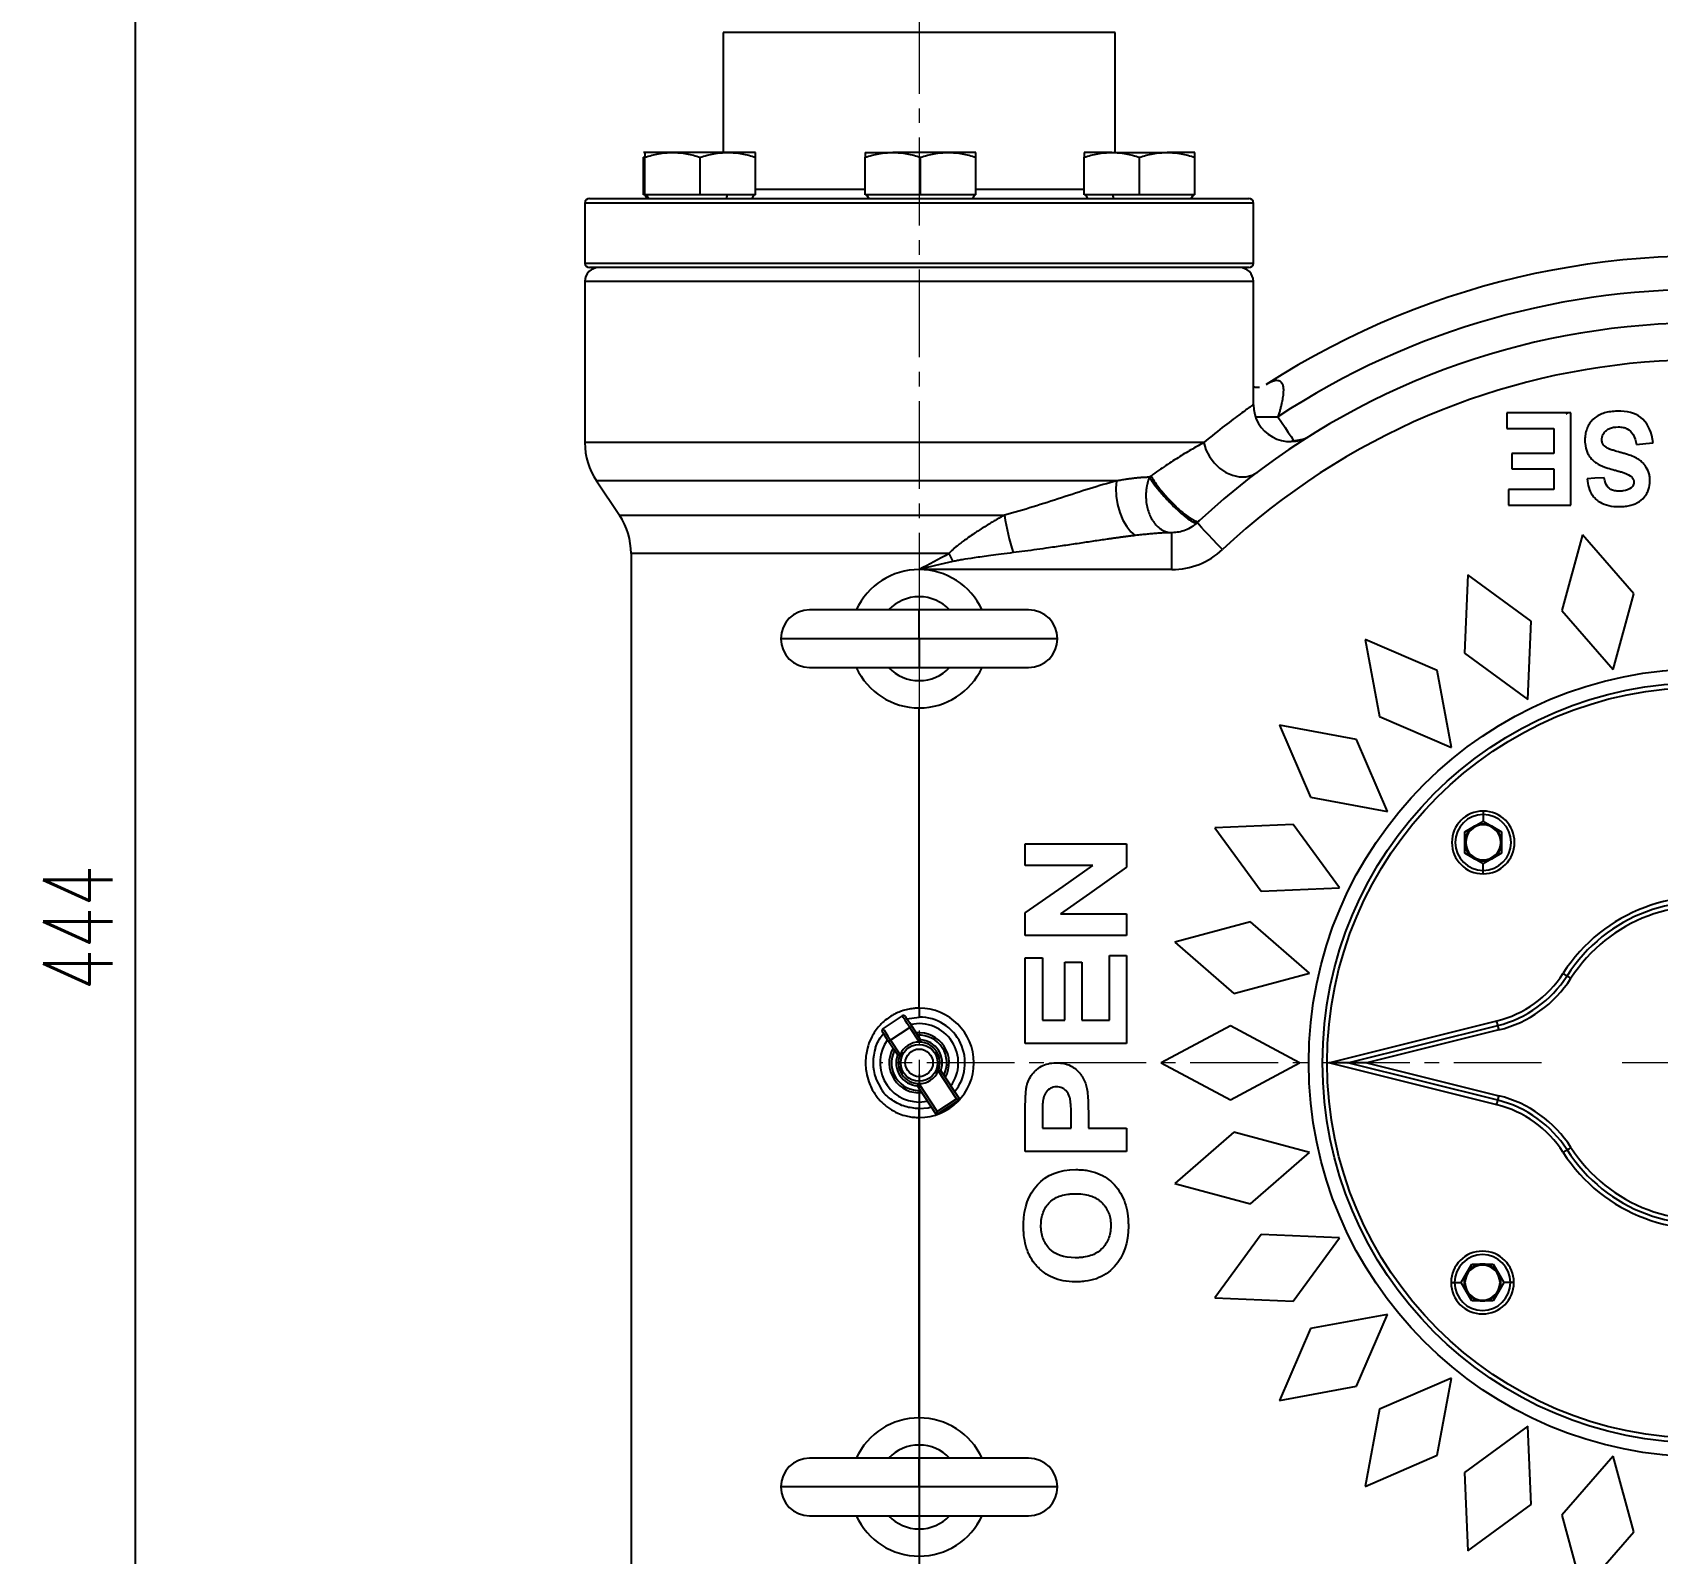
# Model space of a CAD drawing. Header units: millimetres. Extents: x 1890 to 4327, y 775 to 2498.
# Drawn here: x 3470.2 to 3822.7, y 1683.9 to 2013.9 of the extents above; entities that cross this region are included whole.
import ezdxf

# ---------------------------------------------------------------- set-up
doc = ezdxf.new("R2010")
doc.units = ezdxf.units.MM
doc.linetypes.add('CENTER2', pattern=[28.575, 19.05, -3.175, 3.175, -3.175])
doc.linetypes.add('点画线', pattern=[18, 12, -2, 2, -2])
doc.layers.add('中心线层', color=1, linetype='点画线', lineweight=18)
doc.styles.get("Standard").update_dxf_attribs({"font": 'arial.ttf'})
doc.styles.add('TH_GBDIM', font='simplex.shx', dxfattribs={"width": 0.707, "bigfont": 'hzfs.shx'})
doc.dimstyles.new('ISO-25$0', dxfattribs={"dimtxt": 2.5, "dimasz": 2.5, "dimexe": 1.25, "dimexo": 0.625, "dimtad": 1, "dimtxsty": 'Standard', "dimcen": 2.5, "dimdle": 5, "dimadec": 0, "dimazin": 0, "dimtfac": 1, "dimtmove": 0, "dimatfit": 3, "dimfxl": 0, "dimarcsym": 0})

# ---------------------------------------------------------------- blocks, each defined once
blk = doc.blocks.new('*U45')
at = {"layer": '中心线层', "color": 0, "linetype": 'CENTER2', "transparency": 16777216}
blk.add_line((0, 35), (0, 178.5), dxfattribs=at)
at = {"layer": '中心线层', "color": 0, "linetype": 'Continuous', "transparency": 16777216}
blk.add_line((0, -17.5), (0, 17.5), dxfattribs=at)
blk = doc.blocks.new('*U47')
at = {"layer": '中心线层', "color": 0, "linetype": 'CENTER2', "transparency": 16777216}
blk.add_line((0, 497.5), (0, -12.5), dxfattribs=at)
blk = doc.blocks.new('*D64')
at = {"color": 1, "linetype": 'Continuous', "transparency": 16777216}
for p, q in [((3662.51, 1787.88), (3662.5, 1516.28)), ((3832.51, 1787.88), (3832.5, 1516.27)), ((3820, 1526.27), (3675, 1526.28))]:
    blk.add_line(p, q, dxfattribs=at)
at = {"color": 1, "linetype": 'ByBlock', "transparency": 16777216}
for points in [[(3675, 1528.36), (3675, 1524.19), (3662.5, 1526.28)], [(3820, 1528.36), (3820, 1524.19), (3832.5, 1526.27)]]:
    blk.add_solid(points, dxfattribs=at)
at = {"layer": 'Defpoints', "color": 0, "linetype": 'ByBlock', "transparency": 16777216}
for p in [(3662.51, 1790.38), (3832.51, 1790.38), (3662.5, 1526.28)]:
    blk.add_point(p, dxfattribs=at)
at = {"color": 1, "linetype": 'ByBlock', "lineweight": 5, "transparency": 16777216, "insert": (3747.5, 1538.77), "char_height": 15, "attachment_point": 5, "rotation": 359.9976, "style": 'TH_GBDIM'}
blk.add_mtext('170', dxfattribs=at)
blk = doc.blocks.new('*D57')
at = {"color": 1, "linetype": 'Continuous', "transparency": 16777216}
for p, q in [((3556.01, 2041.88), (3482.53, 2041.88)), ((3492.53, 1610.38), (3492.53, 2029.38)), ((3660, 1597.88), (3482.53, 1597.88))]:
    blk.add_line(p, q, dxfattribs=at)
at = {"color": 1, "linetype": 'ByBlock', "transparency": 16777216}
for points in [[(3490.45, 2029.38), (3494.62, 2029.38), (3492.53, 2041.88)], [(3490.45, 1610.38), (3494.62, 1610.38), (3492.53, 1597.88)]]:
    blk.add_solid(points, dxfattribs=at)
at = {"layer": 'Defpoints', "color": 0, "linetype": 'ByBlock', "transparency": 16777216}
for p in [(3492.53, 2041.88), (3558.51, 2041.88), (3662.5, 1597.88)]:
    blk.add_point(p, dxfattribs=at)
at = {"color": 1, "linetype": 'ByBlock', "lineweight": 5, "transparency": 16777216, "insert": (3480.03, 1819.64), "char_height": 15, "attachment_point": 5, "rotation": 90, "style": 'TH_GBDIM'}
blk.add_mtext('444', dxfattribs=at)

msp = doc.modelspace()

# ---------------------------------------------------------------- linework, layer by layer
at = {"color": 7, "linetype": 'Continuous', "lineweight": 25}
for p, q in [((3620.013, 2013.878), (3620.013, 1987.878)), ((3705.013, 1987.878), (3705.013, 2013.878)), ((3603.03, 1987.878), (3602.734, 1987.878)), ((3602.734, 1986.806), (3603.03, 1986.884)), ((3602.734, 1978.678), (3602.734, 1986.806)), ((3609.03, 1987.878), (3603.03, 1987.878)), ((3603.03, 1978.678), (3603.03, 1986.806)), ((3621.03, 1987.878), (3609.03, 1987.878)), ((3615.03, 1978.678), (3615.03, 1986.806)), ((3627.03, 1987.878), (3621.03, 1987.878)), ((3627.03, 1978.678), (3627.03, 1986.806)), ((3650.809, 1987.878), (3656.809, 1987.878)), ((3650.809, 1978.678), (3650.809, 1986.806)), ((3668.809, 1987.878), (3656.809, 1987.878)), ((3662.809, 1978.678), (3662.809, 1986.806)), ((3674.809, 1987.878), (3668.809, 1987.878)), ((3674.809, 1978.678), (3674.809, 1986.806)), ((3704.292, 1987.878), (3698.292, 1987.878)), ((3698.292, 1978.678), (3698.292, 1986.806)), ((3704.292, 1987.878), (3716.292, 1987.878)), ((3710.292, 1978.678), (3710.292, 1986.806)), ((3722.292, 1987.878), (3716.292, 1987.878)), ((3722.292, 1978.678), (3722.292, 1986.806)), ((3591.013, 1977.878), (3734.013, 1977.878)), ((3603.03, 1978.678), (3602.734, 1978.678)), ((3603.027, 1978.678), (3603.489, 1977.878)), ((3615.03, 1978.678), (3603.03, 1978.678)), ((3603.324, 1978.678), (3603.785, 1977.878)), ((3627.03, 1978.678), (3615.03, 1978.678)), ((3620.884, 1978.678), (3620.653, 1977.878)), ((3626.275, 1977.878), (3626.737, 1978.678)), ((3662.809, 1978.678), (3650.809, 1978.678)), ((3651.103, 1978.678), (3651.564, 1977.878)), ((3674.809, 1978.678), (3662.809, 1978.678)), ((3674.516, 1978.678), (3674.054, 1977.878)), ((3710.292, 1978.678), (3698.292, 1978.678)), ((3698.585, 1978.678), (3699.047, 1977.878)), ((3704.438, 1978.678), (3704.669, 1977.878)), ((3722.292, 1978.678), (3710.292, 1978.678)), ((3721.537, 1977.878), (3721.999, 1978.678)), ((3590.013, 1976.878), (3590.013, 1963.878)), ((3735.013, 1963.878), (3735.013, 1976.878)), ((3590.013, 1959.878), (3590.013, 1924.92)), ((3734.013, 1962.878), (3591.013, 1962.878)), ((3735.013, 1933.143), (3735.013, 1959.878)), ((3803.836, 1931.378), (3790.013, 1931.378)), ((3790.013, 1931.378), (3790.013, 1928.006)), ((3803.836, 1911.378), (3803.836, 1931.378)), ((3745.631, 1925.584), (3743.204, 1925.182)), ((3790.013, 1928.006), (3800.163, 1928.006)), ((3800.163, 1928.006), (3800.163, 1922.562)), ((3791.04, 1922.562), (3791.04, 1919.196)), ((3800.163, 1922.562), (3791.04, 1922.562)), ((3791.04, 1919.196), (3800.163, 1919.196)), ((3800.163, 1919.196), (3800.163, 1914.76)), ((3592.532, 1916.599), (3597.494, 1909.157)), ((3800.163, 1914.76), (3790.357, 1914.76)), ((3790.357, 1914.76), (3790.357, 1911.378)), ((3790.357, 1911.378), (3803.836, 1911.378)), ((3723.03, 1907.902), (3723.249, 1907.943)), ((3717.347, 1897.378), (3717.347, 1905.378)), ((3806.367, 1904.932), (3801.905, 1888.528)), ((3817.504, 1892.088), (3806.367, 1904.932)), ((3600.013, 1900.836), (3600.013, 1679.92)), ((3781.532, 1896.242), (3780.832, 1879.256)), ((3795.248, 1886.198), (3781.532, 1896.242)), ((3813.042, 1875.684), (3817.504, 1892.088)), ((3662.513, 1888.632), (3638.763, 1888.632)), ((3686.263, 1888.632), (3662.513, 1888.632)), ((3794.548, 1869.213), (3795.248, 1886.198)), ((3801.905, 1888.528), (3813.042, 1875.684)), ((3774.86, 1875.504), (3759.253, 1882.243)), ((3759.253, 1882.243), (3762.35, 1865.528)), ((3780.832, 1879.256), (3794.548, 1869.213)), ((3638.763, 1876.132), (3662.513, 1876.132)), ((3662.513, 1876.132), (3686.263, 1876.132)), ((3777.957, 1858.788), (3774.86, 1875.504)), ((3762.35, 1865.528), (3777.957, 1858.788)), ((3757.363, 1860.54), (3740.648, 1863.638)), ((3740.648, 1863.638), (3747.387, 1848.031)), ((3764.103, 1844.933), (3757.363, 1860.54)), ((3747.387, 1848.031), (3764.103, 1844.933)), ((3784.858, 1844.241), (3784.858, 1842.801)), ((3743.635, 1842.059), (3726.649, 1841.359)), ((3726.649, 1841.359), (3736.692, 1827.643)), ((3753.678, 1828.343), (3743.635, 1842.059)), ((3780.858, 1840.492), (3782.858, 1841.647)), ((3780.858, 1838.183), (3780.858, 1840.492)), ((3782.858, 1841.647), (3784.858, 1842.801)), ((3784.858, 1842.801), (3786.858, 1841.647)), ((3786.858, 1841.647), (3788.858, 1840.492)), ((3788.858, 1840.492), (3788.858, 1838.183)), ((3685.513, 1833.173), (3685.513, 1837.878)), ((3685.513, 1837.878), (3707.513, 1837.878)), ((3707.513, 1837.878), (3707.513, 1832.801)), ((3780.858, 1835.873), (3780.858, 1838.183)), ((3788.858, 1838.183), (3788.858, 1835.873)), ((3700.202, 1833.173), (3685.513, 1833.173)), ((3782.858, 1834.718), (3780.858, 1835.873)), ((3784.858, 1833.564), (3782.858, 1834.718)), ((3786.858, 1834.718), (3784.858, 1833.564)), ((3784.858, 1832.124), (3784.858, 1833.564)), ((3788.858, 1835.873), (3786.858, 1834.718)), ((3736.692, 1827.643), (3753.678, 1828.343)), ((3685.513, 1817.974), (3685.513, 1822.904)), ((3693.167, 1822.685), (3707.513, 1822.685)), ((3707.513, 1822.685), (3707.513, 1817.974)), ((3734.363, 1820.986), (3717.959, 1816.524)), ((3747.207, 1809.849), (3734.363, 1820.986)), ((3707.513, 1817.974), (3685.513, 1817.974)), ((3717.959, 1816.524), (3730.803, 1805.387)), ((3685.513, 1813.154), (3689.233, 1813.154)), ((3685.513, 1794.547), (3685.513, 1813.154)), ((3689.233, 1813.154), (3689.233, 1799.617)), ((3694.112, 1799.617), (3694.112, 1812.21)), ((3694.112, 1812.21), (3697.816, 1812.21)), ((3697.816, 1812.21), (3697.816, 1799.617)), ((3703.804, 1799.617), (3703.804, 1813.629)), ((3703.804, 1813.629), (3707.513, 1813.629)), ((3707.513, 1813.629), (3707.513, 1794.547)), ((3730.803, 1805.387), (3747.207, 1809.849)), ((3662.513, 1802.232), (3662.513, 1800.315)), ((3658.858, 1800.543), (3654.672, 1797.808)), ((3660.499, 1798.031), (3656.313, 1795.296)), ((3662.559, 1794.878), (3660.499, 1798.031)), ((3660.918, 1798.305), (3662.837, 1795.367)), ((3689.233, 1799.617), (3694.112, 1799.617)), ((3697.816, 1799.617), (3703.804, 1799.617)), ((3730.013, 1798.378), (3715.013, 1790.378)), ((3745.013, 1790.378), (3730.013, 1798.378)), ((3751.379, 1790.378), (3787.798, 1799.458)), ((3755.513, 1790.378), (3788.04, 1798.488)), ((3657.814, 1792.086), (3655.895, 1795.023)), ((3656.313, 1795.296), (3658.373, 1792.143)), ((3707.513, 1794.547), (3685.513, 1794.547)), ((3788.282, 1797.518), (3759.646, 1790.378)), ((3670.618, 1782.543), (3666.652, 1788.613)), ((3667.212, 1788.67), (3671.31, 1782.398)), ((3715.013, 1790.378), (3730.013, 1782.378)), ((3730.013, 1782.378), (3745.013, 1790.378)), ((3755.513, 1790.378), (3751.379, 1790.378)), ((3787.798, 1781.298), (3751.379, 1790.378)), ((3759.646, 1790.378), (3755.513, 1790.378)), ((3788.04, 1782.268), (3755.513, 1790.378)), ((3759.646, 1790.378), (3788.282, 1783.238)), ((3654.404, 1784.595), (3653.082, 1787.053)), ((3666.287, 1779.117), (3662.189, 1785.388)), ((3662.466, 1785.878), (3666.432, 1779.809)), ((3662.513, 1778.524), (3662.513, 1780.44)), ((3671.31, 1782.398), (3666.287, 1779.117)), ((3666.432, 1779.809), (3670.618, 1782.543)), ((3689.233, 1778.687), (3689.233, 1776.241)), ((3689.233, 1776.241), (3695.48, 1776.241)), ((3699.211, 1776.241), (3707.513, 1776.241)), ((3707.513, 1776.241), (3707.513, 1771.171)), ((3730.803, 1775.369), (3717.959, 1764.232)), ((3747.207, 1770.907), (3730.803, 1775.369)), ((3707.513, 1771.171), (3685.513, 1771.171)), ((3734.363, 1759.77), (3747.207, 1770.907)), ((3717.959, 1764.232), (3734.363, 1759.77)), ((3736.692, 1753.113), (3726.649, 1739.397)), ((3753.678, 1752.413), (3736.692, 1753.113)), ((3743.635, 1738.697), (3753.678, 1752.413)), ((3781.244, 1744.723), (3782.399, 1746.723)), ((3782.399, 1746.723), (3784.708, 1746.723)), ((3784.708, 1746.723), (3787.018, 1746.723)), ((3787.018, 1746.723), (3788.172, 1744.723)), ((3778.649, 1742.723), (3780.089, 1742.723)), ((3780.089, 1742.723), (3781.244, 1744.723)), ((3781.244, 1740.723), (3780.089, 1742.723)), ((3788.172, 1744.723), (3789.327, 1742.723)), ((3789.327, 1742.723), (3788.172, 1740.723)), ((3790.767, 1742.723), (3789.327, 1742.723)), ((3726.649, 1739.397), (3743.635, 1738.697)), ((3782.399, 1738.723), (3781.244, 1740.723)), ((3784.708, 1738.723), (3782.399, 1738.723)), ((3787.018, 1738.723), (3784.708, 1738.723)), ((3788.172, 1740.723), (3787.018, 1738.723)), ((3764.103, 1735.823), (3747.387, 1732.725)), ((3757.363, 1720.216), (3764.103, 1735.823)), ((3747.387, 1732.725), (3740.648, 1717.118)), ((3740.648, 1717.118), (3757.363, 1720.216)), ((3777.957, 1721.968), (3762.35, 1715.228)), ((3774.86, 1705.252), (3777.957, 1721.968)), ((3762.35, 1715.228), (3759.253, 1698.513)), ((3794.548, 1711.543), (3780.832, 1701.5)), ((3795.248, 1694.558), (3794.548, 1711.543)), ((3662.513, 1704.624), (3638.763, 1704.624)), ((3686.263, 1704.624), (3662.513, 1704.624)), ((3759.253, 1698.513), (3774.86, 1705.252)), ((3813.042, 1705.072), (3801.905, 1692.228)), ((3817.504, 1688.668), (3813.042, 1705.072)), ((3780.832, 1701.5), (3781.532, 1684.514)), ((3638.763, 1692.124), (3662.513, 1692.124)), ((3662.513, 1692.124), (3686.263, 1692.124)), ((3781.532, 1684.514), (3795.248, 1694.558)), ((3801.905, 1692.228), (3806.367, 1675.824)), ((3806.367, 1675.824), (3817.504, 1688.668))]:
    msp.add_line(p, q, dxfattribs=at)
at = {"color": 8, "linetype": 'Continuous', "lineweight": 25}
for p, q in [((3705.013, 2013.878), (3620.013, 2013.878)), ((3627.03, 1979.878), (3650.809, 1979.878)), ((3674.809, 1979.878), (3698.292, 1979.878)), ((3735.013, 1976.878), (3590.013, 1976.878)), ((3590.013, 1963.878), (3735.013, 1963.878)), ((3735.013, 1959.878), (3590.013, 1959.878)), ((3803.152, 1931.378), (3802.76, 1931.095)), ((3724.256, 1924.92), (3590.013, 1924.92)), ((3705.329, 1916.599), (3592.532, 1916.599)), ((3597.494, 1909.157), (3681.003, 1909.157)), ((3668.978, 1900.836), (3600.013, 1900.836)), ((3717.347, 1897.378), (3662.87, 1897.378)), ((3662.513, 1882.382), (3662.513, 1888.632)), ((3662.513, 1882.382), (3632.513, 1882.382)), ((3662.513, 1882.382), (3662.513, 1876.132)), ((3692.513, 1882.382), (3662.513, 1882.382)), ((3662.513, 1802.232), (3662.513, 1867.382)), ((3784.858, 1844.983), (3784.858, 1844.241)), ((3784.858, 1831.383), (3784.858, 1832.124)), ((3659.848, 1799.941), (3662.513, 1800.315)), ((3662.513, 1713.374), (3662.513, 1778.524)), ((3777.908, 1742.723), (3778.649, 1742.723)), ((3791.508, 1742.723), (3790.767, 1742.723)), ((3662.513, 1698.374), (3662.513, 1704.624)), ((3662.513, 1698.374), (3632.513, 1698.374)), ((3662.513, 1698.374), (3662.513, 1692.124)), ((3692.513, 1698.374), (3662.513, 1698.374))]:
    msp.add_line(p, q, dxfattribs=at)
at = {"color": 8, "linetype": 'Continuous', "lineweight": 25, "flags": 128}
for points in [[(3740.34, 1930.536), (3741.137, 1929.325), (3741.892, 1928.177), (3742.581, 1927.13), (3743.179, 1926.22), (3743.667, 1925.478), (3743.874, 1925.163)], [(3654.672, 1797.808), (3654.697, 1797.77), (3654.892, 1797.471), (3655.259, 1796.911), (3655.752, 1796.155), (3656.313, 1795.296)], [(3660.499, 1798.031), (3659.938, 1798.89), (3659.444, 1799.645), (3659.078, 1800.206), (3658.883, 1800.504), (3658.858, 1800.543)], [(3662.513, 1781.878), (3664.28, 1782.064), (3664.351, 1782.079)], [(3662.513, 1780.44), (3664.452, 1780.631), (3665.183, 1780.806)]]:
    msp.add_lwpolyline(points, dxfattribs=at)
at = {"color": 7, "linetype": 'Continuous', "lineweight": 25, "flags": 128}
for points in [[(3724.256, 1924.92), (3724.73, 1923.362), (3725.484, 1921.873), (3726.487, 1920.52), (3727.692, 1919.361), (3729.047, 1918.449), (3730.491, 1917.824), (3731.961, 1917.513), (3733.392, 1917.53), (3734.72, 1917.875), (3735.886, 1918.532)], [(3818.129, 1924.486), (3820.129, 1924.701), (3821.7, 1924.87)], [(3705.329, 1916.599), (3705.185, 1915.015), (3705.263, 1913.281), (3705.557, 1911.489), (3706.052, 1909.732), (3706.723, 1908.102), (3707.534, 1906.685), (3708.442, 1905.554), (3709.401, 1904.77)], [(3811.108, 1917.272), (3809.054, 1917.172), (3807.44, 1917.093)], [(3728.282, 1901.698), (3727.221, 1902.832), (3726.199, 1903.923), (3725.257, 1904.929), (3724.43, 1905.813), (3723.75, 1906.539), (3723.242, 1907.081), (3722.927, 1907.419), (3722.815, 1907.538)], [(3685.513, 1822.904), (3693.739, 1828.655), (3700.202, 1833.173)], [(3707.513, 1832.801), (3699.479, 1827.136), (3693.167, 1822.685)], [(3802.2, 1809.798), (3802.365, 1809.693), (3802.523, 1809.592), (3802.668, 1809.499), (3802.796, 1809.417), (3802.9, 1809.35), (3802.978, 1809.3), (3803.026, 1809.269), (3803.042, 1809.259)], [(3803.042, 1809.259), (3803.059, 1809.249), (3803.106, 1809.218), (3803.184, 1809.168), (3803.289, 1809.101), (3803.417, 1809.019), (3803.562, 1808.926), (3803.72, 1808.825), (3803.884, 1808.719)], [(3659.55, 1800.397), (3659.654, 1800.238), (3659.951, 1799.784), (3660.394, 1799.105), (3660.918, 1798.305)], [(3660.499, 1798.031), (3660.581, 1798.084), (3660.659, 1798.136), (3660.732, 1798.183), (3660.795, 1798.224), (3660.847, 1798.258), (3660.886, 1798.284), (3660.91, 1798.299), (3660.918, 1798.305)], [(3788.04, 1798.488), (3788.035, 1798.507), (3788.022, 1798.562), (3787.999, 1798.651), (3787.969, 1798.772), (3787.933, 1798.919), (3787.891, 1799.087), (3787.845, 1799.269), (3787.798, 1799.458)], [(3788.282, 1797.518), (3788.235, 1797.707), (3788.189, 1797.889), (3788.148, 1798.057), (3788.111, 1798.204), (3788.081, 1798.324), (3788.058, 1798.414), (3788.045, 1798.469), (3788.04, 1798.488)], [(3655.895, 1795.023), (3655.371, 1795.824), (3654.928, 1796.503), (3654.631, 1796.956), (3654.527, 1797.116)], [(3655.895, 1795.023), (3655.903, 1795.028), (3655.927, 1795.044), (3655.965, 1795.069), (3656.017, 1795.103), (3656.081, 1795.144), (3656.153, 1795.192), (3656.232, 1795.243), (3656.313, 1795.296)], [(3670.618, 1782.543), (3670.753, 1782.515), (3670.882, 1782.488), (3671.002, 1782.463), (3671.107, 1782.441), (3671.193, 1782.423), (3671.257, 1782.409), (3671.296, 1782.401), (3671.31, 1782.398)], [(3787.798, 1781.298), (3787.845, 1781.487), (3787.891, 1781.669), (3787.933, 1781.837), (3787.969, 1781.984), (3787.999, 1782.104), (3788.022, 1782.194), (3788.035, 1782.249), (3788.04, 1782.268)], [(3788.04, 1782.268), (3788.045, 1782.287), (3788.058, 1782.342), (3788.081, 1782.432), (3788.111, 1782.552), (3788.148, 1782.699), (3788.189, 1782.867), (3788.235, 1783.049), (3788.282, 1783.238)], [(3666.287, 1779.117), (3666.289, 1779.13), (3666.298, 1779.169), (3666.311, 1779.233), (3666.329, 1779.319), (3666.351, 1779.424), (3666.376, 1779.544), (3666.403, 1779.674), (3666.432, 1779.809)], [(3802.2, 1770.958), (3802.365, 1771.063), (3802.523, 1771.164), (3802.668, 1771.257), (3802.796, 1771.339), (3802.9, 1771.406), (3802.978, 1771.456), (3803.026, 1771.487), (3803.042, 1771.497)], [(3803.042, 1771.497), (3803.059, 1771.507), (3803.106, 1771.538), (3803.184, 1771.588), (3803.289, 1771.655), (3803.417, 1771.737), (3803.562, 1771.83), (3803.72, 1771.931), (3803.884, 1772.036)]]:
    msp.add_lwpolyline(points, dxfattribs=at)
at = {"color": 7, "linetype": 'Continuous', "lineweight": 25}
for centre, radius in [((3832.513, 1790.378), 85.5), ((3832.513, 1790.378), 82.5), ((3832.513, 1790.378), 81.5), ((3662.513, 1790.378), 4), ((3662.513, 1790.378), 3)]:
    msp.add_circle(centre, radius, dxfattribs=at)
for centre, radius, start, end in [((3591.013, 1976.878), 1, 90, 180), ((3734.013, 1976.878), 1, 0, 90), ((3591.013, 1963.878), 1, 180, 270), ((3734.013, 1963.878), 1, 270, 0), ((3832.513, 1790.378), 175, 41.01589, 122.76312), ((3593.013, 1959.878), 3, 90, 180), ((3732.013, 1959.878), 3, 0, 90), ((3832.513, 1790.378), 167.75, 54.01107, 123.33021), ((3832.513, 1790.378), 160.5, 54.01107, 132.90375), ((3832.513, 1790.378), 152.5, 54.01107, 133.11609), ((3743.013, 1933.143), 8, 180, 302.08368), ((3605.013, 1924.92), 15, 180, 213.69007), ((3585.013, 1900.836), 15, 0, 33.69007), ((3739.627, 1918.568), 59.375, 189.11998, 197.1613), ((3745.341, 1936.32), 84.204, 204.92339, 206.22783), ((3717.347, 1913.378), 16, 270, 313.11609), ((3662.513, 1882.382), 15, 24.62432, 155.37568), ((3662.513, 1882.382), 9.1, 43.37837, 136.62163), ((3638.763, 1882.382), 6.25, 90, 180), ((3686.263, 1882.382), 6.25, 0, 90), ((3638.763, 1882.382), 6.25, 180, 270), ((3686.263, 1882.382), 6.25, 270, 0), ((3662.513, 1882.382), 15, 204.62432, 335.37568), ((3662.513, 1882.382), 9.1, 223.37837, 316.62163), ((3784.858, 1838.183), 6.8, 90, 180), ((3784.858, 1838.183), 6.059, 90, 270), ((3784.858, 1838.183), 6.8, 270, 90), ((3784.858, 1838.183), 6.059, 270, 90), ((3784.858, 1838.183), 4, 120, 180), ((3784.858, 1838.183), 3.8, 0, 180), ((3784.858, 1838.183), 4, 60, 120), ((3784.858, 1838.183), 4, 0, 60), ((3784.858, 1838.183), 6.8, 180, 270), ((3784.858, 1838.183), 4, 180, 240), ((3784.858, 1838.183), 3.8, 180, 0), ((3784.858, 1838.183), 4, 300, 0), ((3784.858, 1838.183), 4, 240, 300), ((3832.513, 1790.378), 36, 212.64659, 147.35341), ((3832.513, 1790.378), 35, 212.64659, 147.35341), ((3832.513, 1790.378), 34, 212.64659, 147.35341), ((3781.992, 1822.745), 24, 284, 327.35341), ((3781.992, 1822.745), 25, 284, 327.35341), ((3781.992, 1822.745), 26, 284, 327.35341), ((3662.513, 1790.378), 11.854, 270, 90), ((3654.946, 1797.389), 0.5, 123.15762, 213.15762), ((3659.132, 1800.124), 0.5, 33.15762, 123.15762), ((3662.513, 1790.378), 4.5, 89.40863, 156.90661), ((3662.508, 1790.385), 6.5, 330.64405, 95.67119), ((3662.513, 1790.378), 4.5, 336.90661, 89.40863), ((3662.513, 1790.378), 5, 340.02752, 86.28772), ((3662.513, 1790.378), 10, 160.64317, 199.41964), ((3662.508, 1790.385), 6.5, 150.64405, 275.67119), ((3662.513, 1790.378), 5, 160.02752, 266.28772), ((3662.513, 1790.378), 4.5, 156.90661, 269.40863), ((3662.513, 1790.378), 4.5, 269.40863, 336.90661), ((3781.992, 1758.011), 24, 32.64659, 76), ((3781.992, 1758.011), 25, 32.64659, 76), ((3781.992, 1758.011), 26, 32.64659, 76), ((3784.708, 1742.723), 6.8, 0, 180), ((3784.708, 1742.723), 6.059, 0, 180), ((3784.708, 1742.723), 3.8, 90, 270), ((3784.708, 1742.723), 4, 90, 150), ((3784.708, 1742.723), 4, 30, 90), ((3784.708, 1742.723), 3.8, 270, 90), ((3784.708, 1742.723), 6.8, 180, 0), ((3784.708, 1742.723), 6.059, 180, 0), ((3784.708, 1742.723), 4, 150, 210), ((3784.708, 1742.723), 4, 330, 30), ((3784.708, 1742.723), 4, 210, 270), ((3784.708, 1742.723), 4, 270, 330), ((3662.513, 1698.374), 15, 24.62432, 155.37568), ((3662.513, 1698.374), 9.1, 43.37837, 136.62163), ((3638.763, 1698.374), 6.25, 90, 180), ((3686.263, 1698.374), 6.25, 0, 90), ((3638.763, 1698.374), 6.25, 180, 270), ((3686.263, 1698.374), 6.25, 270, 0), ((3662.513, 1698.374), 15, 204.62432, 335.37568), ((3662.513, 1698.374), 9.1, 223.37837, 316.62163)]:
    msp.add_arc(centre, radius, start, end, dxfattribs=at)
at = {"color": 8, "linetype": 'Continuous', "lineweight": 25}
for centre, radius, start, end in [((3737.858, 2014.441), 83.942, 268.33045, 271.69484), ((3662.513, 1790.378), 8.5, 323.82494, 102.4903), ((3662.513, 1790.378), 9.937, 320.72863, 90), ((3662.513, 1790.378), 8.5, 143.82494, 270), ((3662.508, 1790.385), 6, 333.15762, 93.15762), ((3662.508, 1790.385), 6, 153.15762, 273.15762)]:
    msp.add_arc(centre, radius, start, end, dxfattribs=at)
at = {"color": 7, "linetype": 'Continuous', "lineweight": 25}
for points, knots in [([(3603.03, 1986.806), (3604.015, 1987.108), (3605.982, 1987.712), (3608.015, 1987.823), (3609.03, 1987.878)], [0, 0, 0, 0, 0.500384, 1, 1, 1, 1]), ([(3603.03, 1987.878), (3603.03, 1987.823), (3603.03, 1987.712), (3603.03, 1987.108), (3603.03, 1986.806)], [0, 0, 0, 0, 0.5002518, 1, 1, 1, 1]), ([(3609.03, 1987.878), (3610.047, 1987.823), (3612.081, 1987.712), (3614.047, 1987.108), (3615.03, 1986.806)], [0, 0, 0, 0, 0.5002505, 1, 1, 1, 1]), ([(3615.03, 1986.806), (3616.01, 1987.107), (3617.977, 1987.711), (3620.01, 1987.822), (3621.03, 1987.878)], [0, 0, 0, 0, 0.4979068, 1, 1, 1, 1]), ([(3621.03, 1987.878), (3622.044, 1987.823), (3624.077, 1987.713), (3626.044, 1987.109), (3627.03, 1986.806)], [0, 0, 0, 0, 0.4983772, 1, 1, 1, 1]), ([(3627.03, 1986.806), (3627.03, 1987.108), (3627.03, 1987.712), (3627.03, 1987.823), (3627.03, 1987.878)], [0, 0, 0, 0, 0.5003833, 1, 1, 1, 1]), ([(3650.809, 1986.806), (3651.794, 1987.108), (3653.761, 1987.712), (3655.794, 1987.823), (3656.809, 1987.878)], [0, 0, 0, 0, 0.5003829, 1, 1, 1, 1]), ([(3650.809, 1987.878), (3650.809, 1987.822), (3650.809, 1987.711), (3650.809, 1987.107), (3650.809, 1986.806)], [0, 0, 0, 0, 0.50209307, 1, 1, 1, 1]), ([(3656.809, 1987.878), (3657.827, 1987.823), (3659.86, 1987.712), (3661.827, 1987.108), (3662.809, 1986.806)], [0, 0, 0, 0, 0.5002523, 1, 1, 1, 1]), ([(3662.809, 1986.806), (3663.794, 1987.108), (3665.761, 1987.712), (3667.794, 1987.823), (3668.809, 1987.878)], [0, 0, 0, 0, 0.5003839, 1, 1, 1, 1]), ([(3668.809, 1987.878), (3669.827, 1987.823), (3671.86, 1987.712), (3673.827, 1987.108), (3674.809, 1986.806)], [0, 0, 0, 0, 0.5002506, 1, 1, 1, 1]), ([(3674.809, 1986.806), (3674.809, 1987.107), (3674.809, 1987.711), (3674.809, 1987.822), (3674.809, 1987.878)], [0, 0, 0, 0, 0.49790693, 1, 1, 1, 1]), ([(3698.292, 1986.806), (3699.279, 1987.109), (3701.246, 1987.713), (3703.279, 1987.823), (3704.292, 1987.878)], [0, 0, 0, 0, 0.5016237, 1, 1, 1, 1]), ([(3698.292, 1987.878), (3698.292, 1987.823), (3698.292, 1987.712), (3698.292, 1987.108), (3698.292, 1986.806)], [0, 0, 0, 0, 0.50025157, 1, 1, 1, 1]), ([(3704.292, 1987.878), (3705.313, 1987.822), (3707.346, 1987.711), (3709.313, 1987.107), (3710.292, 1986.806)], [0, 0, 0, 0, 0.5020929, 1, 1, 1, 1]), ([(3710.292, 1986.806), (3711.276, 1987.108), (3713.243, 1987.712), (3715.276, 1987.823), (3716.292, 1987.878)], [0, 0, 0, 0, 0.50038301, 1, 1, 1, 1]), ([(3716.292, 1987.878), (3717.309, 1987.823), (3719.342, 1987.712), (3721.309, 1987.108), (3722.292, 1986.806)], [0, 0, 0, 0, 0.5002515, 1, 1, 1, 1]), ([(3722.292, 1986.806), (3722.292, 1987.108), (3722.292, 1987.712), (3722.292, 1987.823), (3722.292, 1987.878)], [0, 0, 0, 0, 0.5003833, 1, 1, 1, 1]), ([(3736.368, 1936.872), (3736.11, 1936.851), (3735.774, 1936.824), (3735.156, 1936.939), (3735.013, 1936.966)], [0, 0, 0, 0, 0.7685411, 1, 1, 1, 1]), ([(3737.809, 1937.538), (3737.884, 1937.586), (3738.031, 1937.679), (3738.249, 1937.808), (3738.461, 1937.924), (3738.666, 1938.029), (3738.864, 1938.122), (3739.055, 1938.203), (3739.24, 1938.271), (3739.418, 1938.328), (3739.589, 1938.374), (3739.888, 1938.434), (3740.289, 1938.454), (3740.737, 1938.319), (3741.087, 1938.024), (3741.349, 1937.545), (3741.501, 1936.854), (3741.526, 1935.934), (3741.44, 1935.041), (3741.312, 1934.246), (3741.183, 1933.592), (3741.02, 1932.891), (3740.826, 1932.144), (3740.599, 1931.354), (3740.428, 1930.813), (3740.34, 1930.536)], [0, 0, 0, 0, 0.0238247, 0.0470341, 0.0696413, 0.0916607, 0.113108, 0.1340002, 0.1543557, 0.1741948, 0.1935391, 0.2124123, 0.2773539, 0.3379998, 0.3962655, 0.4542819, 0.5242568, 0.6003877, 0.684841, 0.7298848, 0.7778051, 0.8287055, 0.8826663, 0.939749, 1, 1, 1, 1]), ([(3735.013, 1933.143), (3735.013, 1933.143), (3734.772, 1932.977), (3733.819, 1932.305), (3733.107, 1931.8), (3731.25, 1930.443), (3730.104, 1929.59), (3727.438, 1927.524), (3725.918, 1926.311), (3724.256, 1924.92)], [0, 0, 0, 0, 0.25, 0.25, 0.5, 0.5, 0.75, 0.75, 1, 1, 1, 1]), ([(3819.492, 1929.981), (3818.353, 1931.059), (3816.662, 1931.675), (3814.452, 1931.729), (3814.189, 1931.732), (3814.055, 1931.731), (3813.664, 1931.724), (3812.903, 1931.689), (3811.746, 1931.528), (3810.938, 1931.288), (3810.191, 1930.994), (3809.847, 1930.819), (3808.894, 1930.204), (3808.368, 1929.677), (3807.846, 1928.878), (3807.748, 1928.709), (3807.569, 1928.37), (3807.325, 1927.856), (3807.04, 1926.969), (3806.942, 1926.228), (3806.917, 1925.659), (3806.917, 1925.466), (3806.928, 1925.092), (3806.982, 1924.181), (3807.175, 1923.386), (3807.54, 1922.543), (3807.685, 1922.281), (3808.009, 1921.789), (3808.366, 1921.331), (3808.899, 1920.843), (3809.256, 1920.587), (3809.502, 1920.425), (3809.628, 1920.349), (3810.304, 1919.975), (3811.369, 1919.532), (3812.817, 1919.105), (3813.474, 1918.93), (3813.61, 1918.895), (3813.876, 1918.826), (3814.262, 1918.722), (3815.553, 1918.342), (3816.349, 1918.006), (3816.843, 1917.679), (3816.926, 1917.614), (3817.065, 1917.485), (3817.253, 1917.283), (3817.465, 1916.911), (3817.528, 1916.575), (3817.536, 1916.308), (3817.532, 1916.219), (3817.513, 1916.05), (3817.438, 1915.642), (3817.217, 1915.314), (3816.948, 1915.103)], [0, 0, 0, 0, 0.125, 0.1328125, 0.1328125, 0.140625, 0.140625, 0.15625, 0.1875, 0.21875, 0.21875, 0.25, 0.25, 0.3125, 0.3125, 0.328125, 0.328125, 0.34375, 0.375, 0.40625, 0.40625, 0.421875, 0.421875, 0.4375, 0.5, 0.5, 0.53125, 0.53125, 0.5625, 0.59375, 0.609375, 0.609375, 0.625, 0.625, 0.6875, 0.71875, 0.71875, 0.7265625, 0.7265625, 0.734375, 0.75, 0.8125, 0.8125, 0.828125, 0.828125, 0.84375, 0.875, 0.90625, 0.90625, 0.921875, 0.921875, 0.9375, 1, 1, 1, 1]), ([(3807.44, 1917.093), (3807.486, 1915.687), (3807.942, 1914.199), (3808.9, 1913.049), (3809.323, 1912.616), (3809.555, 1912.414), (3810.313, 1911.876), (3811.488, 1911.319), (3812.995, 1911.084), (3814.04, 1911.038), (3814.256, 1911.034), (3814.691, 1911.036), (3815.329, 1911.057), (3815.923, 1911.128), (3817.05, 1911.34), (3817.722, 1911.574), (3818.891, 1912.215), (3819.511, 1912.717), (3819.988, 1913.348), (3820.168, 1913.611), (3820.252, 1913.749), (3820.485, 1914.167), (3820.874, 1915.022), (3821.034, 1915.932), (3821.042, 1916.881), (3821.022, 1917.191), (3820.938, 1917.789), (3820.744, 1918.657), (3820.217, 1919.699), (3819.618, 1920.393), (3819.173, 1920.836), (3818.907, 1921.048), (3817.961, 1921.655), (3816.935, 1922.113), (3815.614, 1922.511), (3815.2, 1922.627), (3815.06, 1922.665), (3814.794, 1922.738), (3814.153, 1922.916), (3813.204, 1923.188), (3812.585, 1923.384), (3812.357, 1923.467), (3812.275, 1923.499), (3812.238, 1923.514), (3812.124, 1923.56), (3811.761, 1923.718), (3811.352, 1923.962), (3811.106, 1924.195), (3810.966, 1924.356), (3810.907, 1924.439), (3810.75, 1924.704), (3810.638, 1924.995), (3810.597, 1925.324), (3810.585, 1925.551), (3810.587, 1925.669), (3810.635, 1926.238), (3810.835, 1926.759), (3811.221, 1927.222), (3811.39, 1927.403), (3811.482, 1927.493), (3811.78, 1927.741), (3812.461, 1928.155), (3813.402, 1928.322), (3814.518, 1928.324), (3814.867, 1928.29), (3815.51, 1928.151), (3815.806, 1928.047), (3816.619, 1927.634), (3817.06, 1927.231), (3817.742, 1926.094), (3817.983, 1925.368), (3818.129, 1924.486)], [0, 0, 0, 0, 0.0625, 0.078125, 0.078125, 0.09375, 0.09375, 0.125, 0.15625, 0.15625, 0.1640625, 0.1640625, 0.171875, 0.1875, 0.1875, 0.21875, 0.21875, 0.25, 0.2578125, 0.2578125, 0.265625, 0.265625, 0.28125, 0.3125, 0.3125, 0.328125, 0.328125, 0.34375, 0.375, 0.390625, 0.390625, 0.40625, 0.40625, 0.4375, 0.4453125, 0.4453125, 0.4492187, 0.4492187, 0.453125, 0.46875, 0.484375, 0.4882812, 0.4882812, 0.4921875, 0.4921875, 0.5, 0.53125, 0.546875, 0.546875, 0.5625, 0.5625, 0.59375, 0.609375, 0.609375, 0.625, 0.625, 0.6875, 0.703125, 0.703125, 0.71875, 0.71875, 0.75, 0.8125, 0.8125, 0.84375, 0.84375, 0.875, 0.875, 0.9375, 0.9375, 1, 1, 1, 1]), ([(3724.256, 1924.92), (3723.477, 1924.494), (3722.651, 1924.032), (3720.908, 1923.021), (3719.99, 1922.474), (3718.068, 1921.281), (3717.064, 1920.637), (3714.979, 1919.233), (3713.898, 1918.475), (3712.815, 1917.67)], [0, 0, 0, 0, 0.25, 0.25, 0.5, 0.5, 0.75, 0.75, 1, 1, 1, 1]), ([(3705.329, 1916.599), (3703.412, 1916.105), (3701.444, 1915.519), (3697.457, 1914.273), (3695.437, 1913.612), (3689.327, 1911.622), (3685.188, 1910.281), (3681.003, 1909.157)], [0, 0, 0, 0, 0.25, 0.25, 0.5, 0.5, 1, 1, 1, 1]), ([(3712.444, 1917.392), (3712.321, 1917.391), (3712.073, 1917.388), (3711.692, 1917.376), (3711.301, 1917.358), (3710.901, 1917.334), (3710.49, 1917.304), (3710.069, 1917.267), (3709.639, 1917.225), (3709.199, 1917.177), (3708.749, 1917.123), (3708.289, 1917.063), (3707.82, 1916.998), (3707.341, 1916.928), (3706.852, 1916.853), (3706.353, 1916.773), (3705.846, 1916.688), (3705.502, 1916.629), (3705.329, 1916.599)], [0, 0, 0, 0, 0.0569772, 0.114712, 0.1732071, 0.2324573, 0.2924486, 0.3531601, 0.4145879, 0.476741, 0.5396235, 0.6032338, 0.6675647, 0.7326118, 0.7983798, 0.86487, 0.9320792, 1, 1, 1, 1]), ([(3712.444, 1917.392), (3712.412, 1917.31), (3712.347, 1917.148), (3712.26, 1916.9), (3712.179, 1916.653), (3712.106, 1916.406), (3712.039, 1916.16), (3711.98, 1915.915), (3711.926, 1915.673), (3711.879, 1915.432), (3711.838, 1915.194), (3711.803, 1914.958), (3711.773, 1914.726), (3711.748, 1914.497), (3711.728, 1914.271), (3711.713, 1914.048), (3711.703, 1913.829), (3711.697, 1913.614), (3711.692, 1912.986), (3711.757, 1911.973), (3712.019, 1910.622), (3712.435, 1909.386), (3712.981, 1908.264), (3713.678, 1907.264), (3714.305, 1906.635), (3714.776, 1906.269), (3715.042, 1906.087), (3715.324, 1905.92), (3715.623, 1905.769), (3715.938, 1905.637), (3716.269, 1905.528), (3716.615, 1905.446), (3716.976, 1905.391), (3717.222, 1905.382), (3717.347, 1905.378)], [0, 0, 0, 0, 0.0169024, 0.0335253, 0.0498679, 0.0659301, 0.0817123, 0.0972153, 0.1124407, 0.1273903, 0.1420668, 0.1564734, 0.1706139, 0.1844927, 0.1981149, 0.2114862, 0.2246132, 0.237503, 0.2501636, 0.3372018, 0.4189545, 0.5000166, 0.5806554, 0.6625158, 0.7498675, 0.7738477, 0.7987089, 0.824494, 0.8512376, 0.8789661, 0.9076983, 0.9374459, 0.9682137, 1, 1, 1, 1]), ([(3712.444, 1917.392), (3712.651, 1917.052), (3712.921, 1916.645), (3713.617, 1915.686), (3714.045, 1915.134), (3715.054, 1913.918), (3715.635, 1913.255), (3716.884, 1911.914), (3717.551, 1911.239), (3718.849, 1910.006), (3719.479, 1909.449), (3720.594, 1908.543), (3721.079, 1908.193), (3721.862, 1907.705), (3722.162, 1907.567), (3722.598, 1907.449), (3722.735, 1907.47), (3722.815, 1907.538)], [0, 0, 0, 0, 0.125, 0.125, 0.25, 0.25, 0.375, 0.375, 0.5, 0.5, 0.625, 0.625, 0.75, 0.75, 0.875, 0.875, 1, 1, 1, 1]), ([(3816.948, 1915.103), (3816.507, 1914.749), (3815.797, 1914.47), (3814.892, 1914.393), (3814.514, 1914.379), (3814.314, 1914.38), (3813.758, 1914.407), (3813.091, 1914.507), (3812.571, 1914.737), (3812.237, 1914.958), (3812.136, 1915.039), (3811.948, 1915.221), (3811.508, 1915.728), (3811.228, 1916.493), (3811.108, 1917.272)], [0, 0, 0, 0, 0.25, 0.3125, 0.3125, 0.375, 0.375, 0.5, 0.625, 0.625, 0.6875, 0.6875, 0.75, 1, 1, 1, 1]), ([(3681.003, 1909.157), (3680.765, 1909.027), (3680.255, 1908.748), (3679.443, 1908.291), (3678.534, 1907.765), (3677.53, 1907.165), (3676.153, 1906.318), (3674.684, 1905.367), (3673.228, 1904.372), (3672.143, 1903.589), (3671.279, 1902.929), (3670.603, 1902.383), (3670.042, 1901.907), (3669.506, 1901.408), (3669.161, 1901.034), (3668.978, 1900.836)], [0, 0, 0, 0, 0.0554724, 0.1190345, 0.1906825, 0.2704142, 0.3582316, 0.52115, 0.6281074, 0.7183032, 0.7945598, 0.8502292, 0.8959451, 0.9448596, 1, 1, 1, 1]), ([(3722.815, 1907.538), (3722.082, 1906.852), (3721.219, 1906.306), (3719.353, 1905.569), (3718.35, 1905.378), (3717.347, 1905.378)], [0, 0, 0, 0, 0.5, 0.5, 1, 1, 1, 1]), ([(3709.401, 1904.77), (3709.166, 1904.741), (3708.692, 1904.685), (3707.97, 1904.594), (3707.233, 1904.499), (3706.48, 1904.4), (3705.712, 1904.296), (3704.927, 1904.188), (3704.127, 1904.076), (3702.596, 1903.858), (3700.288, 1903.52), (3697.159, 1903.052), (3693.917, 1902.566), (3690.854, 1902.117), (3688.025, 1901.717), (3685.456, 1901.369), (3683.747, 1901.155), (3682.896, 1901.049)], [0, 0, 0, 0, 0.0272036, 0.0549524, 0.083248, 0.1120919, 0.1414852, 0.1714294, 0.2019256, 0.232975, 0.3461997, 0.4644772, 0.5874557, 0.7122526, 0.8090185, 0.904929, 1, 1, 1, 1]), ([(3717.347, 1905.378), (3717.189, 1905.376), (3716.869, 1905.374), (3716.38, 1905.362), (3715.877, 1905.344), (3715.36, 1905.319), (3714.828, 1905.289), (3714.282, 1905.252), (3713.722, 1905.21), (3713.147, 1905.162), (3712.558, 1905.109), (3711.954, 1905.051), (3711.337, 1904.988), (3710.705, 1904.919), (3710.058, 1904.847), (3709.622, 1904.796), (3709.401, 1904.77)], [0, 0, 0, 0, 0.0619043, 0.1252295, 0.1899889, 0.2561945, 0.3238579, 0.3929897, 0.4636002, 0.5356987, 0.6092941, 0.6843947, 0.7610084, 0.8391426, 0.9188043, 1, 1, 1, 1]), ([(3682.896, 1901.049), (3681.077, 1900.826), (3679.485, 1900.619), (3676.7, 1900.242), (3675.509, 1900.073), (3673.455, 1899.767), (3672.591, 1899.631), (3671.662, 1899.472), (3671.306, 1899.41), (3670.821, 1899.32), (3670.337, 1899.225), (3669.986, 1899.149), (3669.806, 1899.107)], [0, 0, 0, 0, 0.25, 0.25, 0.5, 0.5, 0.75, 0.75, 0.8125, 0.875, 0.9375, 1, 1, 1, 1]), ([(3662.513, 1802.232), (3662.398, 1802.231), (3662.141, 1802.229), (3661.715, 1802.209), (3661.21, 1802.166), (3660.625, 1802.088), (3659.774, 1801.926), (3658.755, 1801.638), (3657.642, 1801.189), (3656.553, 1800.624), (3655.414, 1799.863), (3654.422, 1798.988), (3653.197, 1797.642), (3652.084, 1795.896), (3651.32, 1793.807), (3650.998, 1792.209), (3650.879, 1790.946), (3650.883, 1789.671), (3651.056, 1788.079), (3651.611, 1785.954), (3652.726, 1783.722), (3654.099, 1782.064), (3655.207, 1781.079), (3656.33, 1780.253), (3657.701, 1779.501), (3659.069, 1779.019), (3660.013, 1778.787), (3660.64, 1778.668), (3661.267, 1778.585), (3661.891, 1778.533), (3662.306, 1778.527), (3662.513, 1778.524)], [0, 0, 0, 0, 0.0093125, 0.0208255, 0.0345455, 0.0504775, 0.0686238, 0.104793, 0.1361967, 0.1660165, 0.2044436, 0.2474284, 0.2733167, 0.3525963, 0.4138753, 0.4530559, 0.4845311, 0.5166014, 0.5562781, 0.6141231, 0.6940029, 0.7569815, 0.7881582, 0.814569, 0.8704098, 0.9145486, 0.9319871, 0.949252, 0.966344, 0.9832608, 1, 1, 1, 1]), ([(3653.078, 1793.692), (3653.448, 1794.669), (3653.869, 1795.782), (3654.717, 1796.571), (3654.82, 1796.667)], [0, 0, 0, 0, 0.87802375, 1, 1, 1, 1]), ([(3662.559, 1794.878), (3662.581, 1794.916), (3662.623, 1794.991), (3662.7, 1795.122), (3662.777, 1795.251), (3662.829, 1795.349), (3662.834, 1795.362), (3662.837, 1795.367)], [0, 0, 0, 0, 0.15947517, 0.30857893, 0.57528743, 0.8043936, 1, 1, 1, 1]), ([(3657.814, 1792.086), (3657.816, 1792.086), (3657.82, 1792.086), (3657.855, 1792.09), (3657.91, 1792.097), (3658.002, 1792.107), (3658.155, 1792.122), (3658.294, 1792.135), (3658.373, 1792.143)], [0, 0, 0, 0, 0.1179008, 0.2399984, 0.3673544, 0.5009029, 0.71493, 1, 1, 1, 1]), ([(3666.652, 1788.613), (3666.733, 1788.62), (3666.879, 1788.633), (3667.035, 1788.65), (3667.125, 1788.659), (3667.175, 1788.665), (3667.206, 1788.669), (3667.21, 1788.67), (3667.212, 1788.67)], [0, 0, 0, 0, 0.2893484, 0.5252075, 0.6510415, 0.7716006, 0.8876182, 1, 1, 1, 1]), ([(3685.513, 1771.171), (3685.513, 1772.807), (3685.513, 1775.261), (3685.513, 1777.92), (3685.513, 1778.943), (3685.513, 1779.352), (3685.513, 1779.555), (3685.515, 1780.148), (3685.532, 1782.028), (3685.625, 1783.999), (3685.774, 1785.008), (3685.845, 1785.334), (3685.86, 1785.395), (3685.891, 1785.518), (3685.94, 1785.702), (3686.289, 1786.839), (3686.849, 1787.775), (3687.705, 1788.674), (3687.889, 1788.849), (3688.277, 1789.176), (3688.889, 1789.623), (3690.053, 1790.15), (3691.275, 1790.364), (3692.013, 1790.391), (3692.313, 1790.395), (3692.465, 1790.393), (3692.906, 1790.378), (3693.757, 1790.304), (3694.51, 1790.104), (3695.429, 1789.726), (3695.846, 1789.474), (3696.602, 1788.916), (3697.109, 1788.45), (3697.526, 1787.916), (3697.783, 1787.545), (3697.902, 1787.35), (3698.45, 1786.381), (3698.745, 1785.598), (3698.896, 1784.797)], [0, 0, 0, 0, 0.0625, 0.09375, 0.1015625, 0.1015625, 0.109375, 0.109375, 0.125, 0.1875, 0.21875, 0.21875, 0.2265625, 0.2265625, 0.234375, 0.25, 0.375, 0.375, 0.40625, 0.40625, 0.4375, 0.5, 0.5625, 0.578125, 0.578125, 0.59375, 0.59375, 0.625, 0.6875, 0.6875, 0.75, 0.75, 0.8125, 0.84375, 0.84375, 0.875, 0.875, 1, 1, 1, 1]), ([(3662.189, 1785.388), (3662.19, 1785.39), (3662.192, 1785.393), (3662.209, 1785.421), (3662.234, 1785.464), (3662.279, 1785.542), (3662.357, 1785.678), (3662.428, 1785.807), (3662.466, 1785.878)], [0, 0, 0, 0, 0.1123643, 0.2283605, 0.34891, 0.4747332, 0.7105596, 1, 1, 1, 1]), ([(3695.48, 1776.241), (3695.48, 1776.975), (3695.48, 1777.709), (3695.48, 1778.809), (3695.481, 1779.182), (3695.474, 1779.873), (3695.45, 1780.842), (3695.372, 1781.867), (3695.278, 1782.434), (3695.208, 1782.767), (3695.169, 1782.91), (3694.955, 1783.528), (3694.711, 1783.947), (3694.238, 1784.453), (3694.06, 1784.602), (3693.684, 1784.85), (3693.288, 1785.048), (3692.848, 1785.143), (3692.501, 1785.174), (3692.381, 1785.178), (3692.143, 1785.172), (3691.565, 1785.129), (3690.965, 1784.893), (3690.543, 1784.544), (3690.38, 1784.392), (3690.302, 1784.31), (3690.081, 1784.055), (3689.692, 1783.504), (3689.464, 1782.833), (3689.385, 1782.332)], [0, 0, 0, 0, 0.0625, 0.0625, 0.09375, 0.09375, 0.125, 0.1875, 0.21875, 0.21875, 0.25, 0.25, 0.375, 0.375, 0.4375, 0.4375, 0.5, 0.5625, 0.5625, 0.59375, 0.59375, 0.625, 0.75, 0.78125, 0.78125, 0.8125, 0.8125, 0.875, 1, 1, 1, 1]), ([(3698.896, 1784.797), (3699.054, 1783.9), (3699.179, 1782.415), (3699.209, 1780.463), (3699.212, 1779.849), (3699.212, 1779.639), (3699.211, 1779.214), (3699.209, 1778.152), (3699.211, 1777.091), (3699.211, 1776.241)], [0, 0, 0, 0, 0.5, 0.625, 0.625, 0.6875, 0.6875, 0.75, 1, 1, 1, 1]), ([(3688.152, 1763.886), (3690.16, 1766.098), (3692.938, 1767.208), (3696.949, 1767.218), (3697.385, 1767.202), (3698.231, 1767.134), (3699.463, 1766.981), (3700.585, 1766.671), (3702.682, 1765.843), (3703.885, 1765.01), (3705.896, 1762.787), (3707.027, 1760.844), (3707.681, 1758.086), (3707.841, 1756.584), (3707.874, 1755.913), (3707.888, 1755.46), (3707.891, 1755.229), (3707.874, 1751.304), (3706.873, 1748.368), (3704.896, 1746.183)], [0, 0, 0, 0, 0.25, 0.25, 0.28125, 0.28125, 0.3125, 0.375, 0.375, 0.5, 0.5, 0.625, 0.6875, 0.71875, 0.734375, 0.734375, 0.75, 0.75, 1, 1, 1, 1]), ([(3704.896, 1746.183), (3703.804, 1744.981), (3701.832, 1743.668), (3698.941, 1742.999), (3697.576, 1742.898), (3696.873, 1742.878), (3696.632, 1742.876), (3696.16, 1742.883), (3694.072, 1742.95), (3692.319, 1743.37), (3690.375, 1744.342), (3689.767, 1744.739), (3688.913, 1745.439), (3688.638, 1745.689), (3688.107, 1746.225), (3687.848, 1746.513), (3687.137, 1747.39), (3686.739, 1748.005), (3686.257, 1748.974), (3686.116, 1749.305), (3685.872, 1749.983), (3685.543, 1751.033), (3685.259, 1752.563), (3685.152, 1754.017), (3685.138, 1754.666), (3685.135, 1755.104), (3685.137, 1755.324), (3685.234, 1758.993), (3686.239, 1761.777), (3688.152, 1763.886)], [0, 0, 0, 0, 0.125, 0.1875, 0.21875, 0.21875, 0.234375, 0.234375, 0.25, 0.375, 0.375, 0.4375, 0.4375, 0.46875, 0.46875, 0.5, 0.5, 0.5625, 0.5625, 0.59375, 0.59375, 0.625, 0.6875, 0.71875, 0.734375, 0.734375, 0.75, 0.75, 1, 1, 1, 1]), ([(3690.82, 1750.015), (3692.055, 1748.759), (3693.905, 1748.123), (3696.376, 1748.103), (3696.531, 1748.102), (3696.687, 1748.103), (3696.839, 1748.107), (3696.991, 1748.11), (3697.141, 1748.117), (3697.289, 1748.126), (3697.584, 1748.143), (3697.869, 1748.171), (3698.145, 1748.21), (3698.697, 1748.286), (3699.211, 1748.403), (3699.688, 1748.561), (3700.641, 1748.877), (3701.443, 1749.357), (3702.094, 1750), (3702.42, 1750.322), (3702.706, 1750.67), (3702.952, 1751.037), (3703.198, 1751.404), (3703.404, 1751.793), (3703.571, 1752.204), (3703.903, 1753.025), (3704.076, 1753.934), (3704.09, 1754.932), (3704.094, 1755.181), (3704.087, 1755.432), (3704.071, 1755.674), (3704.055, 1755.916), (3704.029, 1756.153), (3703.993, 1756.384), (3703.921, 1756.845), (3703.81, 1757.284), (3703.66, 1757.701), (3703.359, 1758.534), (3702.9, 1759.278), (3702.282, 1759.933), (3702.127, 1760.097), (3701.963, 1760.253), (3701.788, 1760.399), (3701.614, 1760.545), (3701.43, 1760.68), (3701.235, 1760.806), (3700.846, 1761.057), (3700.417, 1761.268), (3699.948, 1761.438), (3699.01, 1761.779), (3697.911, 1761.959), (3696.652, 1761.978), (3696.495, 1761.98), (3696.334, 1761.98), (3696.177, 1761.977), (3696.021, 1761.974), (3695.866, 1761.969), (3695.715, 1761.961), (3695.411, 1761.946), (3695.118, 1761.92), (3694.836, 1761.884), (3694.27, 1761.813), (3693.746, 1761.701), (3693.263, 1761.549), (3692.296, 1761.244), (3691.495, 1760.779), (3690.857, 1760.152), (3690.538, 1759.838), (3690.26, 1759.495), (3690.021, 1759.128), (3689.782, 1758.76), (3689.582, 1758.367), (3689.422, 1757.947), (3689.102, 1757.108), (3688.94, 1756.164), (3688.935, 1755.116), (3688.934, 1754.854), (3688.942, 1754.595), (3688.961, 1754.344), (3688.98, 1754.093), (3689.009, 1753.849), (3689.047, 1753.611), (3689.125, 1753.134), (3689.242, 1752.683), (3689.399, 1752.258), (3689.714, 1751.407), (3690.188, 1750.659), (3690.82, 1750.015)], [0, 0, 0, 0, 1, 1, 1, 2, 2, 2, 3, 3, 3, 4, 4, 4, 5, 5, 5, 6, 6, 6, 7, 7, 7, 8, 8, 8, 9, 9, 9, 10, 10, 10, 11, 11, 11, 12, 12, 12, 13, 13, 13, 14, 14, 14, 15, 15, 15, 16, 16, 16, 17, 17, 17, 18, 18, 18, 19, 19, 19, 20, 20, 20, 21, 21, 21, 22, 22, 22, 23, 23, 23, 24, 24, 24, 25, 25, 25, 26, 26, 26, 27, 27, 27, 28, 28, 28, 29, 29, 29, 29])]:
    msp.add_open_spline(points, degree=3, knots=knots, dxfattribs=at)
for points in [[(3821.7, 1924.87), (3821.458, 1927.111), (3820.724, 1928.809), (3819.492, 1929.981)], [(3712.815, 1917.67), (3712.689, 1917.577), (3712.566, 1917.485), (3712.444, 1917.392)], [(3723.249, 1907.944), (3723.104, 1907.809), (3722.959, 1907.674), (3722.815, 1907.538)], [(3668.978, 1900.836), (3666.729, 1899.644), (3664.573, 1898.485), (3662.513, 1897.378)], [(3669.806, 1899.107), (3667.268, 1898.511), (3664.837, 1897.932), (3662.513, 1897.378)], [(3689.385, 1782.332), (3689.284, 1781.729), (3689.233, 1780.51), (3689.233, 1778.687)]]:
    msp.add_open_spline(points, degree=3, dxfattribs=at)
at = {"color": 8, "linetype": 'Continuous', "lineweight": 25}
for points, knots in [([(3712.815, 1917.67), (3712.986, 1917.358), (3713.205, 1916.995), (3713.763, 1916.16), (3714.101, 1915.688), (3714.902, 1914.654), (3715.364, 1914.092), (3716.383, 1912.931), (3716.94, 1912.334), (3718.08, 1911.186), (3718.662, 1910.638), (3719.77, 1909.669), (3720.295, 1909.249), (3721.224, 1908.577), (3721.629, 1908.325), (3722.3, 1907.98), (3722.566, 1907.887), (3722.77, 1907.854)], [0, 0, 0, 0, 0.125, 0.125, 0.25, 0.25, 0.375, 0.375, 0.5, 0.5, 0.625, 0.625, 0.75, 0.75, 0.875, 0.875, 1, 1, 1, 1]), ([(3662.513, 1780.44), (3661.474, 1780.529), (3659.407, 1780.705), (3656.683, 1782.17), (3654.956, 1783.543), (3654.444, 1784.519), (3654.404, 1784.595)], [0, 0, 0, 0, 0.3271211, 0.6504123, 0.9725775, 1, 1, 1, 1])]:
    msp.add_open_spline(points, degree=3, knots=knots, dxfattribs=at)

# ---------------------------------------------------------------- block references
at = {"layer": '中心线层', "linetype": 'CENTER2'}
msp.add_blockref('*U47', (3662.513, 1607.878), dxfattribs=at)
at = {"layer": '中心线层', "linetype": 'CENTER2', "rotation": 90.00000000000001}
msp.add_blockref('*U45', (3832.513, 1790.378), dxfattribs=at)

# ---------------------------------------------------------------- dimensions: what is measured, and where the dimension line sits
at = {"color": 0, "linetype": 'ByBlock', "lineweight": 5}
dim = msp.add_linear_dim(base=(3492.533, 2041.878), p1=(3662.5, 1597.878), p2=(3558.513, 2041.878), angle=90, dimstyle='ISO-25$0', override={"dimscale": 5, "dimtxt": 3, "dimexe": 2, "dimexo": 0.5, "dimgap": 1, "dimdec": 1, "dimtxsty": 'TH_GBDIM', "dimcen": 2, "dimclrd": 1, "dimclre": 1, "dimclrt": 1, "dimtdec": 1, "dimatfit": 0, "dimlwd": 65535, "dimlwe": 65535}, dxfattribs=at)
dim.commit()
dim.dimension.update_dxf_attribs({"geometry": '*D57', "text_midpoint": (3492.533, 1819.644), "dimtype": 160})
dim = msp.add_aligned_dim(p1=(3832.513, 1790.378), p2=(3662.508, 1790.385), distance=264.107, dimstyle='ISO-25$0', override={"dimscale": 5, "dimtxt": 3, "dimasz": 2.5, "dimexe": 2, "dimexo": 0.5, "dimgap": 1, "dimdec": 1, "dimtxsty": 'TH_GBDIM', "dimcen": 2, "dimclrd": 1, "dimclre": 1, "dimclrt": 1, "dimtdec": 1, "dimatfit": 0, "dimlwd": 65535, "dimlwe": 65535}, dxfattribs=at)
dim.commit()
dim.dimension.update_dxf_attribs({"geometry": '*D64', "text_midpoint": (3747.5, 1538.775)})

doc.saveas('drawing.dxf')
